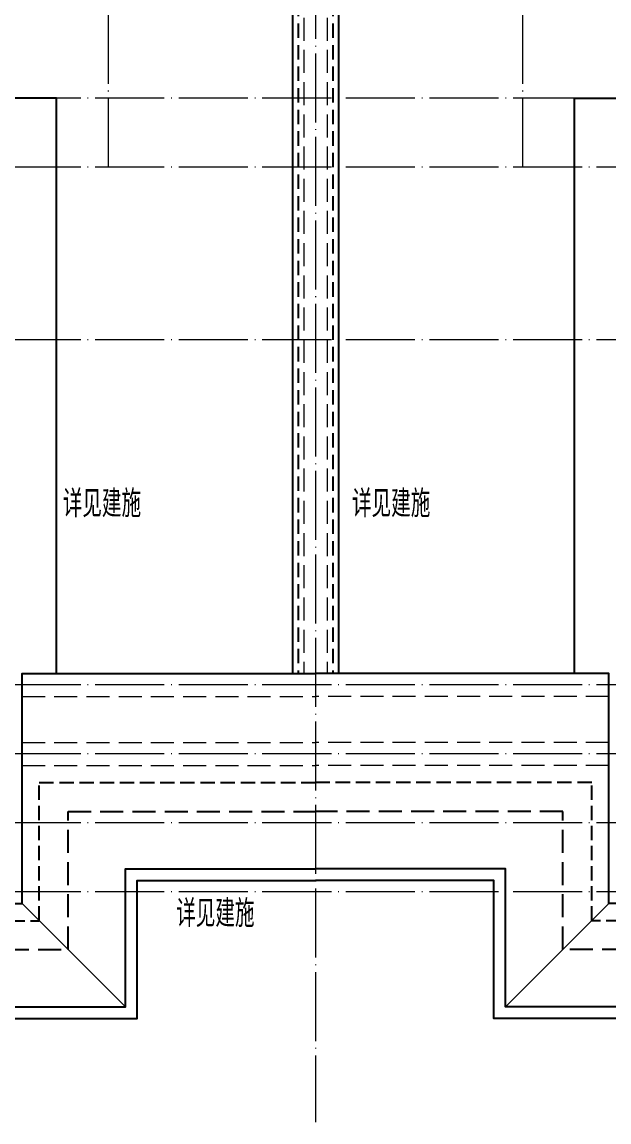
# Model space of a CAD drawing. Extents: x -518115 to 389031, y -231062 to 1628073.
# Drawn here: x 35767 to 40867, y 207407 to 216970 of the extents above; entities that cross this region are included whole.
import ezdxf

# ---------------------------------------------------------------- set-up
doc = ezdxf.new("R2010")
doc.units = 0
doc.header["$LTSCALE"] = 1000
doc.header["$MEASUREMENT"] = 0
for name, pattern in [('#P_--_20B1_001_t3$0$DASH', [0.35, 0.25, -0.1]), ('__DASH', [0.35, 0.25, -0.1]), ('DASH', [0.35, 0.25, -0.1]), ('DOTE', [2.42, 2, -0.2, 0.02, -0.2]), ('HIDDEN', [0.375, 0.25, -0.125])]:
    doc.linetypes.add(name, pattern=pattern)
for name, color, linetype, lineweight in [('DOTE', 19, 'DOTE', 9), ('平面-排水沟', 86, 'Continuous', 15), ('平面-看线', 45, 'Continuous', 15)]:
    doc.layers.add(name, color=color, linetype=linetype, lineweight=lineweight)
for name, color, linetype in [('PUB_TEXT', 4, 'Continuous'), ('ROOF', 183, 'Continuous'), ('看线', 251, 'Continuous')]:
    doc.layers.add(name, color=color, linetype=linetype)
doc.styles.add('_TCH_AXIS', font='COMPLEX', dxfattribs={"bigfont": 'GBCBIG'})

# ---------------------------------------------------------------- blocks, each defined once
blk = doc.blocks.new('GDGDGDSDA')
at = {"layer": 'DOTE', "linetype": 'DOTE', "ltscale": 0.3}
for p, q in [((442534.8, 367858.3), (442534.8, 376108.3)), ((444334.8, 376108.3), (444334.8, 359558.3)), ((446134.8, 367858.3), (446134.8, 376108.3)), ((471334.8, 368458.3), (417334.8, 368458.3)), ((471334.8, 367858.3), (417334.8, 367858.3)), ((471334.8, 366358.3), (417334.8, 366358.3)), ((471334.8, 363358.3), (417334.8, 363358.3)), ((471334.8, 362758.3), (417334.8, 362758.3)), ((471334.8, 362158.3), (417334.8, 362158.3)), ((471334.8, 361558.3), (417334.8, 361558.3))]:
    blk.add_line(p, q, dxfattribs=at)

msp = doc.modelspace()

# ---------------------------------------------------------------- linework, layer by layer
at = {"layer": 'ROOF', "ltscale": 0.8}
for points in [[(36066.6, 211307), (36066.6, 216307), (34216.6, 216307), (34216.6, 219107), (30716.6, 219107), (30716.6, 220907), (28616.6, 220907), (28616.6, 222557), (23016.6, 222557), (23016.6, 220907), (20916.6, 220907), (20916.6, 219107), (17416.6, 219107), (17416.6, 216807), (16716.6, 216807)], [(40566.6, 211307), (40566.6, 216307), (42416.6, 216307), (42416.6, 219107), (45916.6, 219107), (45916.6, 220907), (48016.6, 220907), (48016.6, 222557), (53616.6, 222557), (53616.6, 220907), (55716.6, 220907), (55716.6, 219107), (59216.6, 219107), (59216.6, 216807), (59916.6, 216807)], [(16716.6, 216807), (14866.6, 216807), (14866.6, 212307), (14866.6, 212307), (14866.6, 208307), (36766.6, 208307), (36766.6, 209507), (38316.6, 209507)], [(59916.6, 216807), (61766.6, 216807), (61766.6, 212307), (61766.6, 212307), (61766.6, 208307), (39866.6, 208307), (39866.6, 209507), (38316.6, 209507)], [(17916.6, 216707), (14966.6, 216707), (14966.6, 208407), (36666.6, 208407), (36666.6, 209607), (38316.6, 209607)], [(58716.6, 216707), (61666.6, 216707), (61666.6, 208407), (39966.6, 208407), (39966.6, 209607), (38316.6, 209607)], [(16716.6, 209307), (35766.6, 209307), (35766.6, 211307), (36066.6, 211307)], [(36066.6, 211307), (38316.6, 211307)], [(40566.6, 211307), (38316.6, 211307)], [(59916.6, 209307), (40866.6, 209307), (40866.6, 211307), (40566.6, 211307)]]:
    msp.add_lwpolyline(points, dxfattribs=at)
at = {"layer": 'ROOF', "linetype": '__DASH', "ltscale": 0.8}
for points in [[(17916.6, 216207), (15466.6, 216207), (15466.6, 208907), (36166.6, 208907), (36166.6, 210107), (38316.6, 210107)], [(58716.6, 216207), (61166.6, 216207), (61166.6, 208907), (40466.6, 208907), (40466.6, 210107), (38316.6, 210107)]]:
    msp.add_lwpolyline(points, dxfattribs=at)
at = {"layer": '平面-排水沟'}
for p, q in [((35766.6, 209307), (36666.6, 208407)), ((40866.6, 209307), (39966.6, 208407))]:
    msp.add_line(p, q, dxfattribs=at)
at = {"layer": '平面-看线', "linetype": 'DASH', "ltscale": 0.8}
for p, q in [((35766.6, 211107), (38316.6, 211107)), ((40866.6, 211107), (38316.6, 211107)), ((35766.6, 210707), (38316.6, 210707)), ((40866.6, 210707), (38316.6, 210707)), ((35766.6, 210507), (38316.6, 210507)), ((40866.6, 210507), (38316.6, 210507))]:
    msp.add_line(p, q, dxfattribs=at)
for points in [[(38316.6, 218407), (38216.6, 218407), (38216.6, 211307)], [(38316.6, 218407), (38416.6, 218407), (38416.6, 211307)]]:
    msp.add_lwpolyline(points, dxfattribs=at)
at = {"layer": '看线', "color": 201}
for points in [[(38316.6, 218507), (38116.6, 218507), (38116.6, 211307)], [(38316.6, 218507), (38516.6, 218507), (38516.6, 211307)]]:
    msp.add_lwpolyline(points, dxfattribs=at)
at = {"layer": '看线', "color": 201, "linetype": 'HIDDEN', "ltscale": 0.5}
for points in [[(38316.6, 218457), (38166.6, 218457), (38166.6, 211307)], [(38316.6, 218457), (38466.6, 218457), (38466.6, 211307)]]:
    msp.add_lwpolyline(points, dxfattribs=at)
at = {"layer": '看线', "color": 202, "linetype": '#P_--_20B1_001_t3$0$DASH', "ltscale": 0.5}
for points in [[(16716.6, 211457), (15716.6, 211457), (15716.6, 209157), (35916.6, 209157), (35916.6, 210357), (38316.6, 210357)], [(59916.6, 211457), (60916.6, 211457), (60916.6, 209157), (40716.6, 209157), (40716.6, 210357), (38316.6, 210357)]]:
    msp.add_lwpolyline(points, dxfattribs=at)

# ---------------------------------------------------------------- block references
msp.add_blockref('GDGDGDSDA', (-406018.2, -152151.3))

# ---------------------------------------------------------------- texts
at = {"layer": 'PUB_TEXT', "style": '_TCH_AXIS'}
for p in [(36120.6, 212664.6), (38633.6, 212664.6), (37106.2, 209101.7)]:
    msp.add_text('详见建施', height=236.31, dxfattribs=at).set_placement(p)

doc.saveas('drawing.dxf')
